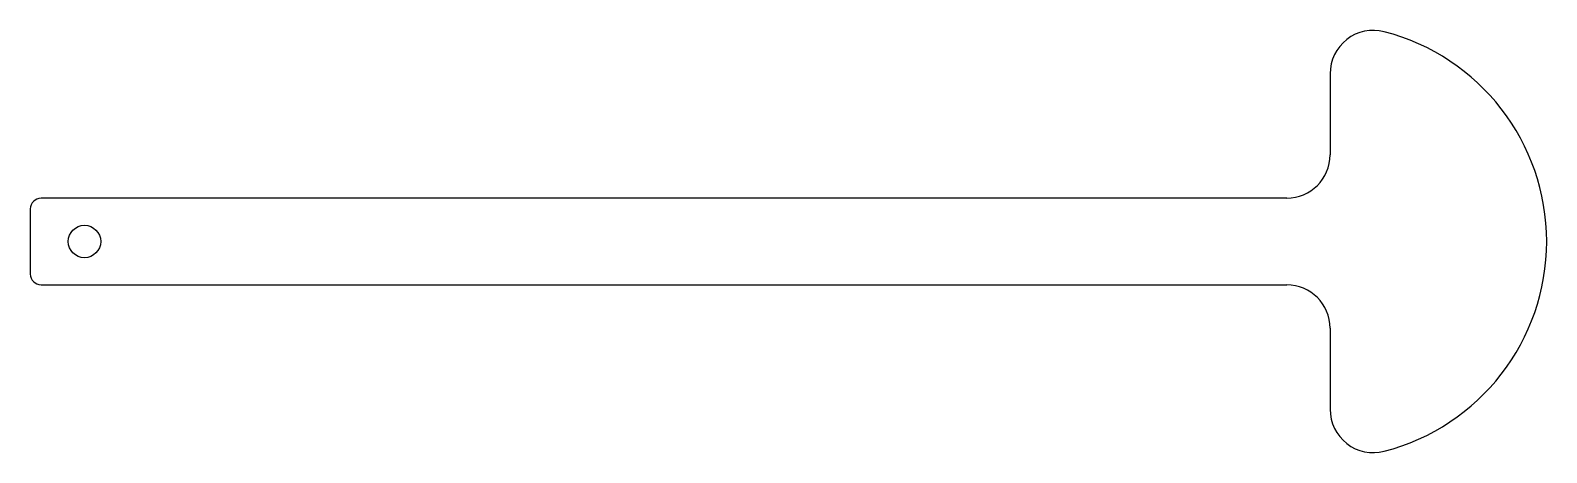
# Model space of a CAD drawing. Header units: millimetres. Extents: x -60 to 80, y -19 to 19.
import ezdxf

# ---------------------------------------------------------------- set-up
doc = ezdxf.new("R2010")
doc.units = ezdxf.units.MM

msp = doc.modelspace()

# ---------------------------------------------------------------- linework, layer by layer
at = {"color": 7, "linetype": 'Continuous', "lineweight": 25}
for p, q in [((60, 15.49), (60, 8)), ((-60, 3), (-60, -3)), ((56, 4), (-59, 4)), ((-59, -4), (56, -4)), ((60, -8), (60, -15.49))]:
    msp.add_line(p, q, dxfattribs=at)
msp.add_circle((-55, 0), 1.5, dxfattribs=at)
for centre, radius, start, end in [((64, 15.49), 4, 75.5225, 180), ((60, 0), 20, 284.4775, 75.5225), ((56, 8), 4, 270, 0), ((-59, 3), 1, 90, 180), ((-59, -3), 1, 180, 270), ((56, -8), 4, 0, 90), ((64, -15.49), 4, 180, 284.4775)]:
    msp.add_arc(centre, radius, start, end, dxfattribs=at)

doc.saveas('drawing.dxf')
